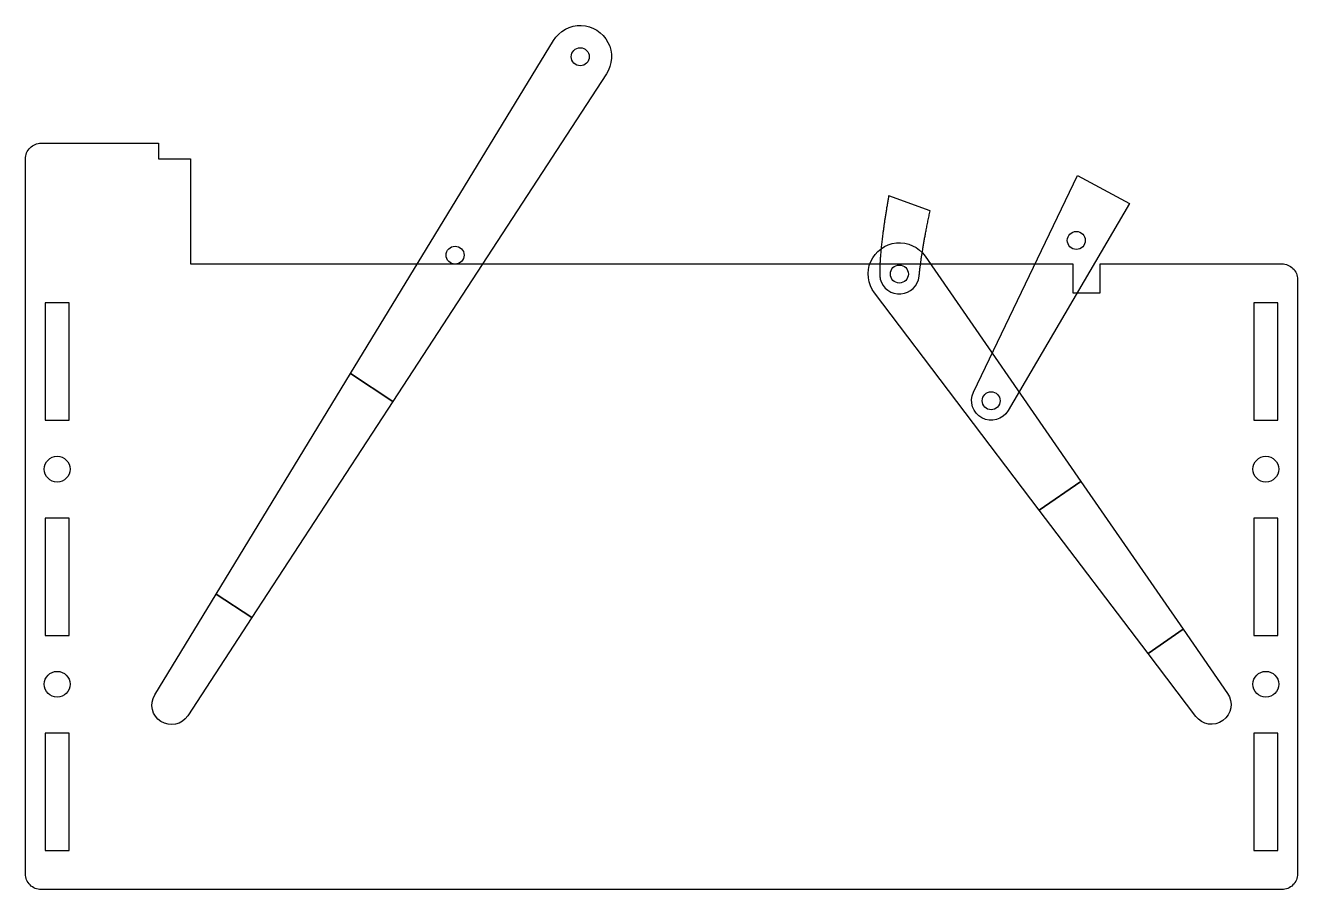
# Model space of a CAD drawing. Header units: millimetres. Extents: x -127 to 36, y -31 to 80.
import ezdxf

# ---------------------------------------------------------------- set-up
doc = ezdxf.new("R2010")
doc.units = ezdxf.units.MM
doc.layers.get('0').update_dxf_attribs({"linetype": 'CONTINUOUS'})

msp = doc.modelspace()

# ---------------------------------------------------------------- linework, layer by layer
msp.add_line((-10.97, 55.91), (-16.27, 57.82))
for points in [[(-79.68, 31.54), (-85.1, 35.08), (-59.13, 77.68, -1.015427), (-52.37, 73.41)], [(34.01, 49.12, -0.414214), (36.01, 47.12), (36.01, -28.88, -0.414214), (34.01, -30.88), (-124.66, -30.88, -0.414214), (-126.66, -28.88), (-126.66, 62.54, -0.414214), (-124.66, 64.54), (-109.66, 64.54), (-109.66, 62.54), (-105.56, 62.54), (-105.56, 49.12), (7.26, 49.12), (7.26, 45.4), (10.76, 45.4), (10.76, 49.12)], [(34.01, 49.12, -0.414214), (36.01, 47.12), (36.01, -28.88, -0.414214), (34.01, -30.88), (-124.66, -30.88, -0.414214), (-126.66, -28.88), (-126.66, 62.54, -0.414214), (-124.66, 64.54), (-109.66, 64.54), (-109.66, 62.54), (-105.56, 62.54), (-105.56, 49.12), (7.26, 49.12), (7.26, 45.4), (10.76, 45.4), (10.76, 49.12)], [(-5.43, 32.71), (7.85, 60.4), (14.53, 56.85), (-1.01, 30.36, -0.959201)], [(8.29, 21.31), (2.98, 17.64), (-18.09, 45.4, -1.022298), (-11.62, 50.09)], [(-105.91, -8.66, -0.984807), (-110.13, -5.99), (-102.28, 6.89), (-97.71, 3.91)], [(23.01, -8.75), (16.89, -0.69), (21.37, 2.41), (27.06, -5.82, -0.978188)]]:
    msp.add_lwpolyline(points, format="xyb", close=True)
for points in [[(-124.16, 29.12), (-121.06, 29.12), (-121.06, 44.12), (-124.16, 44.12)], [(-124.16, 29.12), (-121.06, 29.12), (-121.06, 44.12), (-124.16, 44.12)], [(30.41, 29.12), (33.51, 29.12), (33.51, 44.12), (30.41, 44.12)], [(30.41, 29.12), (33.51, 29.12), (33.51, 44.12), (30.41, 44.12)], [(-102.28, 6.89), (-85.1, 35.08), (-79.68, 31.54), (-97.71, 3.91)], [(16.89, -0.69), (2.98, 17.64), (8.29, 21.31), (21.37, 2.41)], [(-124.16, 1.62), (-121.06, 1.62), (-121.06, 16.62), (-124.16, 16.62)], [(-124.16, 1.62), (-121.06, 1.62), (-121.06, 16.62), (-124.16, 16.62)], [(30.41, 1.62), (33.51, 1.62), (33.51, 16.62), (30.41, 16.62)], [(30.41, 1.62), (33.51, 1.62), (33.51, 16.62), (30.41, 16.62)], [(-124.16, -25.88), (-121.06, -25.88), (-121.06, -10.88), (-124.16, -10.88)], [(-124.16, -25.88), (-121.06, -25.88), (-121.06, -10.88), (-124.16, -10.88)], [(30.41, -25.88), (33.51, -25.88), (33.51, -10.88), (30.41, -10.88)], [(30.41, -25.88), (33.51, -25.88), (33.51, -10.88), (30.41, -10.88)]]:
    msp.add_lwpolyline(points, close=True)
for centre, radius in [((-55.72, 75.6), 1.15), ((7.72, 52.11), 1.15), ((-71.72, 50.23), 1.15), ((-14.91, 47.82), 1.15), ((-14.91, 47.82), 1.15), ((-3.17, 31.62), 1.15), ((-3.17, 31.62), 1.15), ((-122.61, 22.87), 1.65), ((-122.61, 22.87), 1.65), ((31.96, 22.87), 1.65), ((31.96, 22.87), 1.65), ((-122.61, -4.63), 1.65), ((-122.61, -4.63), 1.65), ((31.96, -4.63), 1.65), ((31.96, -4.63), 1.65)]:
    msp.add_circle(centre, radius)
msp.add_arc((-14.91, 47.82), 2.55, 195.3253, 353.4323)
msp.add_open_spline([(-16.27, 57.82), (-16.36, 57.31), (-16.88, 54.28), (-17.24, 51.66), (-17.44, 49.54), (-17.46, 48.02), (-17.36, 47.14)], degree=5, knots=[0.7606507, 0.7606507, 0.7606507, 0.7606507, 0.7606507, 0.7606507, 0.8, 1, 1, 1, 1, 1, 1])
msp.add_open_spline([(-12.38, 47.53), (-12.27, 48.71), (-12.08, 50.16), (-11.8, 51.86), (-11.43, 53.79), (-10.97, 55.91)], degree=5)

doc.saveas('drawing.dxf')
